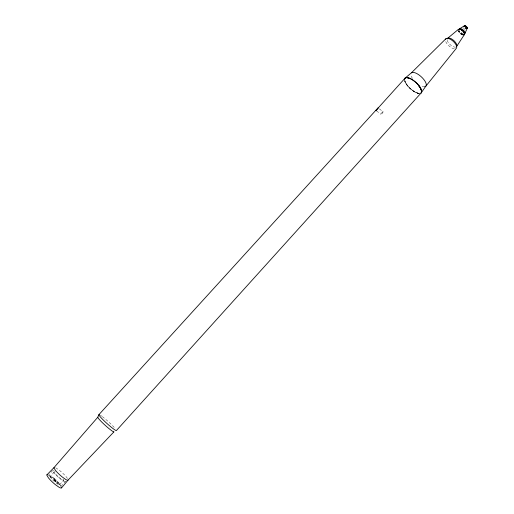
<?xml version="1.0" encoding="UTF-8"?>
<svg xmlns="http://www.w3.org/2000/svg" width="514" height="514" viewBox="0 0 514 514"><rect width="100%" height="100%" fill="white"/><g stroke="black" fill="none" stroke-linecap="round" stroke-linejoin="round"><path stroke-width="0.39" stroke-dasharray="2.57 1.93" d="M465.119 27.672L465.825 28.199L465.119 27.672A1.902 0.887 42.2 0 0 465.838 28.296M464.984 27.711A1.722 0.803 42.2 0 0 465.388 28.064L465.466 27.962M55.647 481.515L55.133 480.352L54.323 479.78L53.925 480.005L55.583 481.547L53.925 480.005M59.663 484.67L63.775 480.127M61.108 486.334L65.406 481.579M47.963 475.726L52.82 470.381A8.597 1.491 42.2 0 0 52.846 470.914L54.15 472.97A8.352 1.446 42.2 0 0 60.087 478.772L63.1 480.931A8.597 1.491 42.2 0 0 65.355 481.02M49.203 475.797A8.609 1.555 42.2 0 1 50.359 476.401L54.452 471.839M55.859 481.284L54.863 480.706M463.48 34.419L461.026 33.506L458.957 31.007M465.041 29.337L464.091 28.874L463.557 27.679M462.941 35.093L459.882 33.416L458.147 30.544M465.388 28.064L465.8 28.321M49.659 476.613L54.58 480.352L59.039 484.959M50.359 476.401L53.36 478.54A8.359 1.51 42.2 0 1 59.206 484.272L60.53 486.36M54.33 478.47L52.1 476.876A6.419 1.15 42.2 0 0 50.34 476.786L51.304 478.328A6.174 1.112 42.2 0 0 55.679 482.607L57.921 484.207A6.412 1.15 42.2 0 0 59.637 484.252L58.66 482.704M379.377 108.884L383.078 111.776A1.658 0.328 -51.9 0 1 381.658 113.98A1.658 0.328 -51.9 0 1 381.369 113.427A1.658 0.328 -51.9 0 1 383.078 111.776M376.601 110.908L380.996 114.346M54.664 480.513L54.137 479.774M67.488 478.47L66.518 477.165A9.342 1.587 42.2 0 0 59.971 470.785L56.649 468.382A9.58 1.626 42.2 0 0 55.377 467.689M60.999 486.122L60.003 484.747A9.734 1.76 42.2 0 0 53.199 478.091L49.717 475.604A9.978 1.805 42.2 0 0 48.374 474.897M63.389 479.048L63.742 479.71A6.406 1.112 42.2 0 1 62.053 479.639L59.823 478.033A6.168 1.067 42.2 0 1 55.448 473.76L54.471 472.237A6.412 1.112 42.2 0 1 55.351 471.903M418.158 93.13A10.576 4.067 42.2 0 1 404.916 80.653M424.686 86.75A9.85 3.874 42.2 0 1 421.499 86.108M412.466 78.424A9.85 3.874 42.2 0 1 410.911 75.038M454.299 48.856A7.1 3.155 42.2 0 1 445.42 40.439M455.712 47.102A6.11 2.724 42.2 0 1 450.521 44.911A6.11 2.724 42.2 0 1 447.122 39.854M462.401 34.824A3.919 1.805 42.2 0 1 458.392 31.02M100.269 415.164A11.835 1.144 42.2 0 1 101.74 416.173M102.325 416.603A11.835 1.144 42.2 0 1 115.406 428.747M419.617 93.31A10.576 4.067 42.2 0 1 409.928 88.273A10.576 4.067 42.2 0 1 404.807 79.362M418.325 93.381A10.929 4.202 42.2 0 1 404.646 80.486M462.973 34.753A3.579 1.651 42.2 0 1 458.649 31.116M463.165 34.541A3.579 1.651 42.2 0 1 458.841 30.904M419.835 93.567A10.929 4.202 42.2 0 1 410.885 89.307A10.929 4.202 42.2 0 1 404.569 80.57M463.101 33.77A3.579 1.651 42.2 0 1 459.452 30.3M53.231 470.233A8.597 1.491 42.2 0 1 54.034 470.477M54.24 478.463A6.174 1.112 42.2 0 1 58.57 482.704"/><path stroke-width="0.77" d="M466.988 28.328L467.027 27.942M467.014 28.244L466.339 26.587L464.463 25.931M375.972 110.42L405.071 78.167M46.941 474.814L54.034 467.573L97.801 417.22L98.881 414.682L377.038 108.974M464.977 33.352L467.226 28.238M464.38 26.028L464.328 26.362M456.837 46.119L464.251 34.824M377.617 108.717L378.143 107.921L377.584 108.377M61.59 487.837L68.086 480.076L114.018 431.766A10.91 1.086 42.2 0 1 105.588 425.682A10.91 1.086 42.2 0 1 97.795 417.214M464.939 25.816L465.992 26.291M466.885 27.261L466.339 26.587M405.141 78.083L411.399 72.84L445.901 38.723M447.54 38.383L458.456 29.324M459.561 28.797L464.348 25.822M376.209 110.279L376.332 110.214A1.645 0.527 -54.6 0 0 376.595 110.015M465.902 26.387L466.249 26.683M447.167 39A6.11 2.724 42.2 0 1 452.821 39.739A6.11 2.724 42.2 0 1 456.792 46.176M411.393 72.84A9.85 3.874 42.2 0 1 422.457 77.935A9.85 3.874 42.2 0 1 424.686 86.75M445.471 39.443A7.1 3.155 42.2 0 1 452.75 40.876A7.1 3.155 42.2 0 1 456.188 48.483L425.708 86.346L421.037 93.06A10.929 4.202 42.2 0 0 415.293 81.848A10.929 4.202 42.2 0 0 404.608 79.066M61.545 487.176A9.978 1.805 42.2 0 1 58.885 487.137L55.358 484.638A9.734 1.76 42.2 0 1 48.444 477.859L46.947 475.444A9.978 1.805 42.2 0 1 47.429 474.628M68.086 480.076A9.58 1.626 42.2 0 1 65.535 479.35L62.175 476.928A9.342 1.587 42.2 0 1 55.525 470.445L54.06 468.158A9.58 1.626 42.2 0 1 54.034 467.573M464.283 26.625A1.902 0.887 42.2 0 1 465.099 25.745A1.902 0.887 42.2 0 1 467.059 27.396A1.902 0.887 42.2 0 1 466.584 28.559M404.531 79.15A10.929 4.202 42.2 0 1 415.216 81.932A10.929 4.202 42.2 0 1 420.96 93.137L116.472 430.469A11.835 1.144 42.2 0 1 106.205 422.797A11.835 1.144 42.2 0 1 99.292 414.657M458.218 30.345A3.919 1.805 42.2 0 1 462.337 30.525A3.919 1.805 42.2 0 1 463.744 34.991M407.891 78.012A10.576 4.067 42.2 0 1 409.767 78.603M418.505 85.472A10.576 4.067 42.2 0 1 419.283 86.493M419.63 87.001A10.576 4.067 42.2 0 1 420.413 88.305M420.722 88.928A10.576 4.067 42.2 0 1 421.159 90.098M407.968 77.929A10.576 4.067 42.2 0 1 409.838 78.52M418.576 85.388A10.576 4.067 42.2 0 1 419.36 86.416M419.707 86.917A10.576 4.067 42.2 0 1 420.491 88.228M421.043 89.449A10.576 4.067 42.2 0 1 421.351 90.548M464.136 34.322A3.579 1.651 42.2 0 1 463.724 34.522M458.951 29.401A3.579 1.651 42.2 0 1 462.073 30.159A3.579 1.651 42.2 0 1 464.412 33.449M459.291 29.683A3.579 1.651 42.2 0 1 463.05 29.844A3.579 1.651 42.2 0 1 464.328 33.918M377.135 109.418A1.645 0.527 -54.6 0 1 376.865 109.745M458.758 29.613A3.579 1.651 42.2 0 1 460.396 29.549M461.88 30.371A3.579 1.651 42.2 0 1 462.6 30.975M463.731 32.356A3.579 1.651 42.2 0 1 464.071 33.044M464.181 34.168A3.579 1.651 42.2 0 1 463.943 34.534M464.277 26.535A1.722 0.803 42.2 0 1 464.431 26.021M464.701 25.938A1.722 0.803 42.2 0 1 465.061 25.976M465.472 26.137A1.722 0.803 42.2 0 1 466.905 27.563"/></g></svg>
